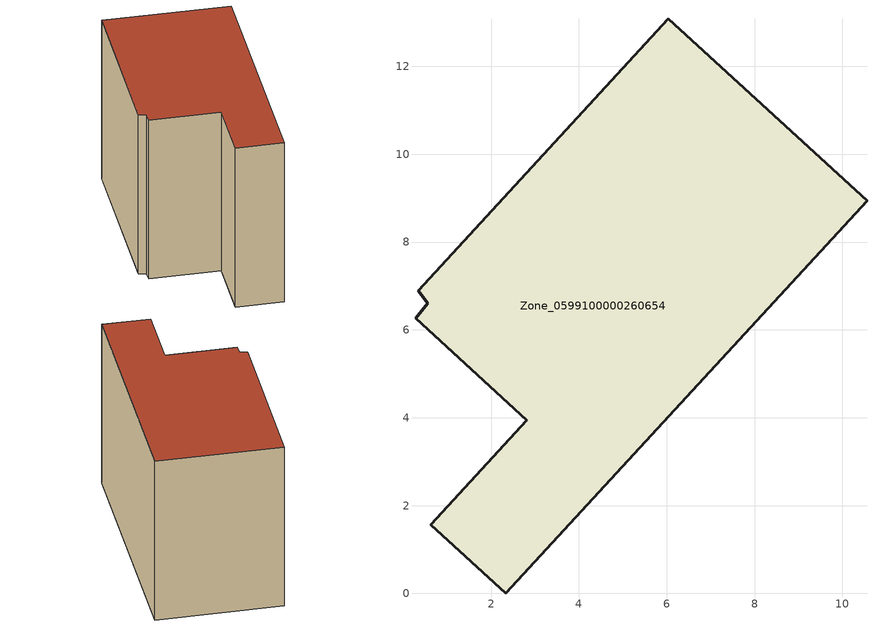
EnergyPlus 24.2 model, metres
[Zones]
Zone_0599100000260654
 floor ground (C_G): 0.56,6.61 0.34,6.89 6.04,13.09 10.56,8.94 2.34,0 0.63,1.57 2.81,3.94 0.28,6.26 z0
 wall outside (C_F): 10.56,8.94 6.04,13.09 0.34,6.89 0.56,6.61 0.28,6.26 2.81,3.94 0.63,1.57 2.34,0 10.56,8.94 z0:8.68
 roof outside (C_R): 0.56,6.61 0.28,6.26 2.81,3.94 0.63,1.57 2.34,0 10.56,8.94 6.04,13.09 0.34,6.89 z8.68
[BUILDING]
Pand.0599100000260654: North Axis=0; Terrain=City; Loads Convergence Tolerance Value=0.04; Temperature Convergence Tolerance Value=0.4; Solar Distribution=FullExterior; Maximum Number of Warmup Days=25; Minimum Number of Warmup Days=1
[Site:Location]
Rotterdam.The.Hague.AP_ZH_NLD Design_Conditions: Latitude=51.96; Longitude=4.45; Time Zone=1; Elevation=-4.5
[SITE:GROUNDTEMPERATURE:BUILDINGSURFACE]
18, 18, 18, 18, 18, 18, 18, 18, 18, 18, 18, 18
[MATERIAL] Thermal Absorptance=0.9; Solar Absorptance=0.7; Visible Absorptance=0.7
Name | Roughness | Thickness | Conductivity | Density | Specific Heat
G.TC.1975-1991 | MediumSmooth | 0.15 | 0.288461 | 540 | 1210
F.TC.1975-1991 | Rough | 0.3 | 0.230769 | 1920 | 840
R.TC.1975-1991 | MediumRough | 0.2 | 0.153846 | 1500 | 1000
[CONSTRUCTION]
C_G: G.TC.1975-1991
C_F: F.TC.1975-1991
C_R: R.TC.1975-1991
[ZONE]
Zone_0599100000260654: Type=1; Multiplier=1; Ceiling Height=Autocalculate; Volume=Autocalculate; Floor Area=autocalculate; Part of Total Floor Area=Yes
[ZONEINFILTRATION:DESIGNFLOWRATE]
Infil_Zone_0599100000260654: Zone or ZoneList or Space or SpaceList=Zone_0599100000260654; Schedule=AlwaysOn; Design Flow Rate Calculation Method=Flow/Area; Flow Rate per Floor Area=0.003; Constant Term Coefficient=1; Temperature Term Coefficient=0; Velocity Term Coefficient=0; Velocity Squared Term Coefficient=0
[HVACTEMPLATE:ZONE:IDEALLOADSAIRSYSTEM]
Zone_0599100000260654: Maximum Heating Supply Air Temperature=50; Minimum Cooling Supply Air Temperature=13; Maximum Heating Supply Air Humidity Ratio=0.0156; Minimum Cooling Supply Air Humidity Ratio=0.0077; Heating Limit=NoLimit; Cooling Limit=NoLimit; Dehumidification Control Type=ConstantSensibleHeatRatio; Cooling Sensible Heat Ratio=0.7; Dehumidification Setpoint=60; Humidification Control Type=None; Humidification Setpoint=30; Outdoor Air Method=None; Outdoor Air Flow Rate per Person=0.00944; Outdoor Air Flow Rate per Zone Floor Area=0; Outdoor Air Flow Rate per Zone=0; Demand Controlled Ventilation Type=None; Outdoor Air Economizer Type=NoEconomizer; Heat Recovery Type=None; Sensible Heat Recovery Effectiveness=0.7; Latent Heat Recovery Effectiveness=0.65
[ZONECONTROL:THERMOSTAT]
ThermostatControl_Zone_0599100000260654: Zone or ZoneList=Zone_0599100000260654; Control Type Schedule=DualSetpointControlType; Control 1=Thermostat_Zone_0599100000260654; Temperature Difference Between Cutout And Setpoint=0
[THERMOSTATSETPOINT:DUALSETPOINT]
Thermostat_Zone_0599100000260654: Heating Setpoint Temperature Schedule=HeatingSetpoint_Zone_0599100000260654; Cooling Setpoint Temperature Schedule=CoolingSetpoint_Zone_0599100000260654
[SCHEDULE:COMPACT]
HeatingSetpoint_Zone_0599100000260654: Through: 12/31, For: AllDays, Until: 24:00, 21
CoolingSetpoint_Zone_0599100000260654: Through: 12/31, For: AllDays, Until: 24:00, 24
DualSetpointControlType: Through: 12/31, For: AllDays, Until: 24:00, 4
AlwaysOn: Through: 12/31, For: AllDays, Until: 24:00, 1
